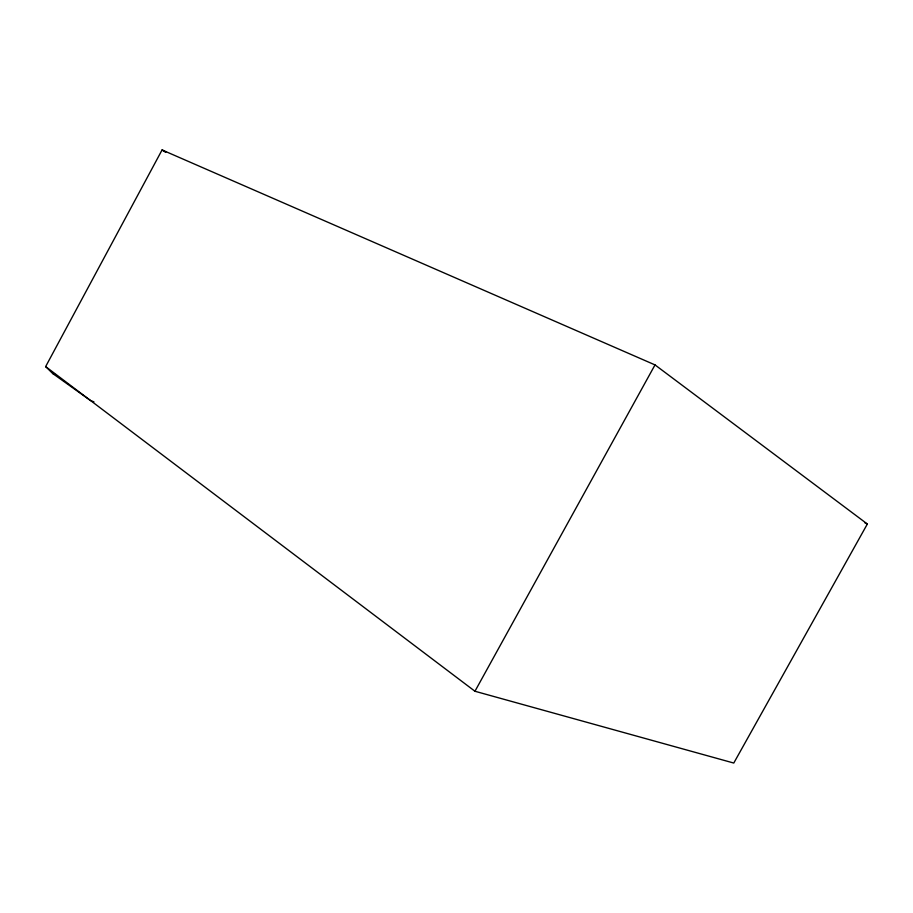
<?xml version="1.0" encoding="UTF-8"?>
<svg xmlns="http://www.w3.org/2000/svg" width="913" height="913" viewBox="0 0 913 913"><rect width="100%" height="100%" fill="white"/><g stroke="black" fill="none" stroke-linecap="round" stroke-linejoin="round"><path stroke-width="1.37" d="M45.65 366.581L162.069 149.949L655.009 364.903L867.35 524.016L733.778 763.051L474.954 691.255L45.65 366.581L52.634 373.463L90.387 400.419L93.959 401.891M474.954 691.255L655.009 364.903M52.634 373.463L54.985 374.456M864.782 522.784L867.35 524.016M165.675 151.935L162.069 149.949L165.687 152.231"/></g></svg>
